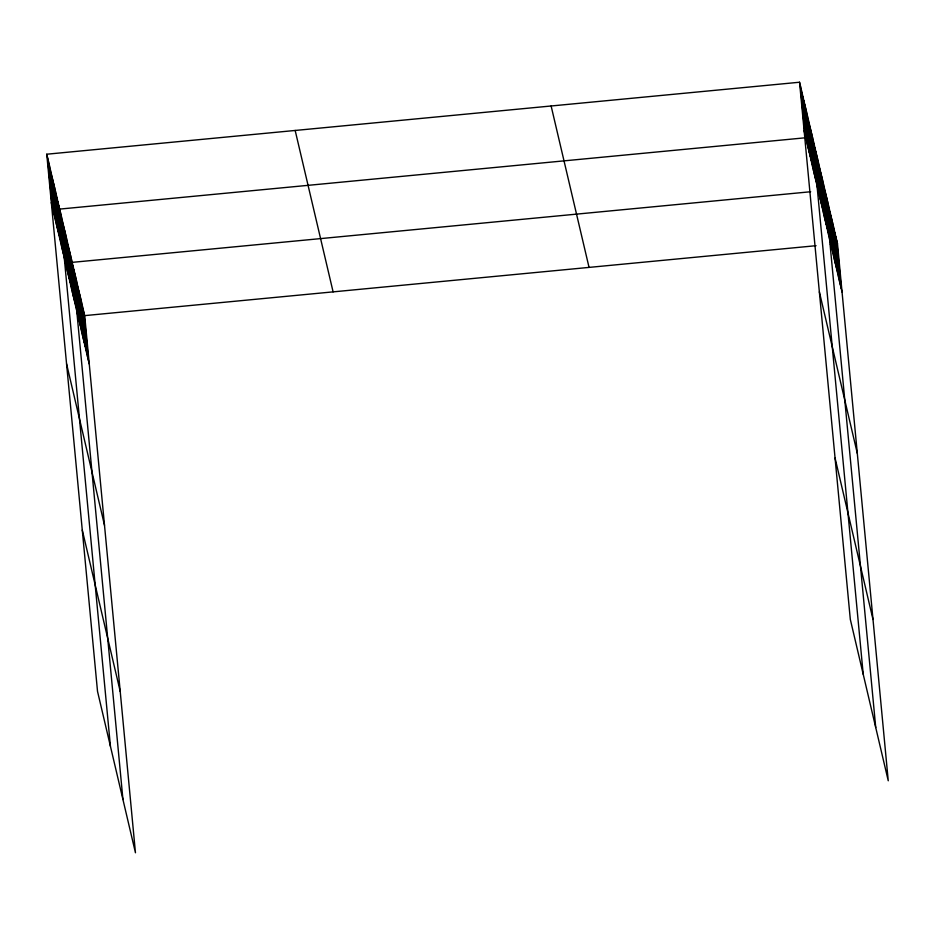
<?xml version="1.0" encoding="UTF-8"?>
<svg xmlns="http://www.w3.org/2000/svg" width="935" height="935" viewBox="0 0 935 935"><rect width="100%" height="100%" fill="white"/><g stroke="black" fill="none" stroke-linecap="round" stroke-linejoin="round"><path stroke-width="1.4" d="M46.75 154.217L84.688 315.621L135.458 852.767L97.52 691.362L46.75 154.217L799.542 82.233L837.479 243.638L888.25 780.783L850.312 619.379L799.542 82.233M810.68 191.745L72.17 262.361L122.941 799.507M817.821 191.056L824.962 190.378L875.733 727.524M84.688 315.621L816.056 245.695M830.338 244.327L837.479 243.638M804.112 130.608L842.049 292.012M819.364 291.895L857.29 453.311M835.072 458.08L872.998 619.484M551.124 105.982L589.05 267.398M295.168 130.456L333.105 291.872M51.32 202.591L89.257 363.995M66.572 363.879L104.51 525.295M82.28 530.063L120.218 691.479M836.638 240.096L841.208 288.459M835.808 236.543L840.378 284.906M834.967 232.99L839.548 281.365M834.137 229.437L838.707 277.812M833.307 225.884L837.877 274.259M832.466 222.331L837.035 270.706M831.636 218.79L836.206 267.153M830.794 215.237L835.376 263.6M829.964 211.684L834.534 260.059M829.135 208.131L833.704 256.506M828.293 204.578L832.863 252.953M827.463 201.025L832.033 249.4M826.622 197.484L831.203 245.847M825.792 193.931L830.362 242.294M824.121 186.825L828.69 235.199M823.291 183.272L827.861 231.646M822.449 179.719L827.031 228.093M821.62 176.177L826.189 224.54M820.778 172.624L825.36 220.987M819.948 169.071L824.518 217.446M819.118 165.518L823.688 213.893M818.277 161.965L822.847 210.34M817.447 158.412L822.017 206.787M816.606 154.871L821.187 203.234M815.776 151.318L820.346 199.681M814.946 147.765L819.516 196.14M814.104 144.212L818.674 192.587M813.275 140.659L817.844 189.034M863.215 674.252L812.433 137.106L59.653 209.101L110.424 746.235M811.58 133.448L816.15 181.822M810.715 129.79L815.285 178.164M809.862 126.132L814.432 174.506M808.997 122.473L813.567 170.848M808.144 118.815L812.714 167.19M807.279 115.157L811.849 163.531M806.414 111.499L810.996 159.873M805.561 107.841L810.131 156.215M804.696 104.182L809.266 152.557M803.843 100.524L808.413 148.899M802.978 96.866L807.548 145.241M802.125 93.208L806.695 141.582M801.26 89.55L805.83 137.924M800.395 85.891L804.977 134.266M83.846 312.08L88.428 360.442M83.016 308.527L87.586 356.901M82.186 304.974L86.756 353.348M81.345 301.421L85.915 349.795M80.515 297.868L85.085 346.242M79.674 294.315L84.255 342.689M78.844 290.773L83.414 339.136M78.014 287.22L82.584 335.595M77.173 283.667L81.742 332.042M76.343 280.114L80.913 328.489M75.501 276.561L80.083 324.936M74.671 273.008L79.241 321.383M73.842 269.467L78.411 317.83M73 265.914L77.57 314.289M71.329 258.808L75.91 307.183M70.499 255.255L75.069 303.63M69.657 251.702L74.239 300.077M68.828 248.161L73.397 296.524M67.998 244.608L72.568 292.982M67.156 241.055L71.726 289.429M66.327 237.502L70.896 285.876M65.485 233.949L70.067 282.323M64.655 230.407L69.225 278.77M63.825 226.854L68.395 275.217M62.984 223.301L67.554 271.676M62.154 219.748L66.724 268.123M61.313 216.195L65.894 264.57M60.483 212.642L65.053 261.017M58.788 205.431L63.358 253.806M57.923 201.773L62.505 250.148M57.07 198.115L61.64 246.489M56.205 194.457L60.787 242.831M55.352 190.798L59.922 239.173M54.487 187.14L59.057 235.515M53.634 183.482L58.204 231.857M52.769 179.824L57.339 228.198M51.904 176.166L56.486 224.54M51.051 172.507L55.621 220.882M50.186 168.849L54.768 217.224M49.333 165.191L53.903 213.566M48.468 161.533L53.038 209.907M47.615 157.875L52.185 206.249"/></g></svg>
